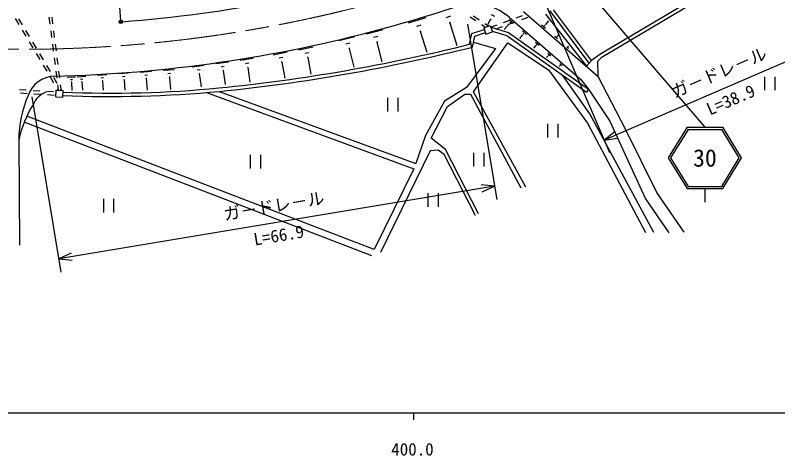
# Model space of a CAD drawing. Units: millimetres, scale not verified. Extents: x 40000 to 680000, y 20000 to 380000.
# Drawn here: x 409389 to 521602, y 198715 to 263461 of the extents above; entities that cross this region are included whole.
import ezdxf
from ezdxf.enums import TextEntityAlignment as Align

# ---------------------------------------------------------------- set-up
doc = ezdxf.new("R2010")
doc.units = ezdxf.units.MM
doc.header["$LTSCALE"] = 1000
doc.header["$PDMODE"] = 32
doc.header["$PDSIZE"] = 500
doc.linetypes.add('CHAIN', pattern=[18.5, 12, -1.5, 3.5, -1.5])
for name, color, linetype, lineweight in [('S-BGD', 7, 'Continuous', 25), ('S-BMK', 2, 'CHAIN', 13), ('S-STR-STRC', 7, 'Continuous', 25), ('S-TTL-BAND', 7, 'Continuous', 25)]:
    doc.layers.add(name, color=color, linetype=linetype, lineweight=lineweight)
doc.styles.add('@ＭＳ ゴシック', font='')
doc.styles.add('ＭＳ ゴシック', font='')
doc.styles.get('@ＭＳ ゴシック').set_extended_font_data('@MS Gothic')
doc.styles.get('ＭＳ ゴシック').set_extended_font_data('MS Gothic')

msp = doc.modelspace()

# ---------------------------------------------------------------- linework, layer by layer
at = {"layer": 'S-BGD'}
for p, q in [((524427, 274921), (495426, 257680)), ((524780, 274550), (495614, 257210)), ((484185, 263997), (495184, 254483)), ((493861, 256408), (488122, 264107)), ((494196, 256795), (488616, 264281)), ((409401, 262973), (409914, 262114)), ((409889, 262936), (410402, 262077)), ((414355, 263158), (414481, 262166)), ((414756, 263172), (414883, 262180)), ((469816, 263099), (467189, 262279)), ((473442, 263311), (472743, 263092)), ((476347, 263238), (477172, 262671)), ((476847, 263380), (477671, 262813)), ((479346, 262869), (478901, 262059)), ((479286, 262902), (479406, 262836)), ((479423, 263580), (479905, 263315)), ((481242, 262398), (482181, 262740)), ((482096, 262828), (482713, 262294)), ((482121, 263137), (492591, 254082)), ((483121, 263083), (484060, 263425)), ((483926, 262844), (484866, 263187)), ((487411, 263621), (493475, 255961)), ((487456, 262116), (487891, 262619)), ((469077, 262004), (468420, 261799)), ((473442, 262390), (473267, 262335)), ((473355, 262362), (474395, 259032)), ((477996, 262105), (478572, 261708)), ((478335, 261628), (479282, 261949)), ((478335, 261628), (478657, 260681)), ((478495, 262247), (479045, 261869)), ((479282, 261949), (479604, 261003)), ((479362, 261713), (480302, 262055)), ((479362, 261713), (481955, 260945)), ((480168, 261474), (481107, 261817)), ((482085, 262191), (481363, 261356)), ((482047, 262159), (482986, 262502)), ((482065, 262208), (482104, 262174)), ((482168, 262443), (482322, 262309)), ((487445, 261508), (486855, 262017)), ((487376, 261875), (487229, 262003)), ((487474, 262100), (487437, 262132)), ((410427, 261256), (410940, 260397)), ((410915, 261219), (411428, 260360)), ((414608, 261174), (414734, 260182)), ((415009, 261188), (415136, 260196)), ((463485, 261328), (461008, 260703)), ((462744, 260350), (462124, 260194)), ((469077, 261139), (468912, 261088)), ((468995, 261113), (469962, 258015)), ((476235, 259198), (476583, 260768)), ((476583, 260768), (478416, 261391)), ((476657, 258789), (477010, 260385)), ((477010, 260385), (478577, 260918)), ((478657, 260681), (479604, 261003)), ((479560, 261133), (481733, 260489)), ((481733, 260489), (493439, 252169)), ((481955, 260945), (493728, 252577)), ((484010, 260525), (483616, 260069)), ((483991, 260542), (484030, 260509)), ((484022, 261162), (484639, 260629)), ((484093, 260777), (484248, 260644)), ((489210, 259981), (488788, 260345)), ((489161, 260244), (489056, 260335)), ((489231, 260405), (489204, 260427)), ((489218, 260416), (489435, 260668)), ((411452, 259539), (411965, 258680)), ((411941, 259502), (412453, 258643)), ((459350, 260285), (457003, 259694)), ((458647, 259359), (458061, 259211)), ((462699, 259549), (462544, 259510)), ((462621, 259529), (463354, 256624)), ((476813, 259496), (480067, 258570)), ((476836, 252209), (481888, 259421)), ((481888, 259421), (487872, 255459)), ((485948, 259497), (486473, 259043)), ((414861, 259191), (414987, 258199)), ((415263, 259204), (415389, 258212)), ((453255, 258770), (451094, 258348)), ((458605, 258600), (458458, 258563)), ((458532, 258581), (459219, 255853)), ((480067, 258570), (475814, 252843)), ((485938, 258955), (485651, 258623)), ((485921, 258969), (485954, 258941)), ((486008, 259169), (486140, 259055)), ((490815, 258593), (490546, 258825)), ((490784, 258760), (490716, 258818)), ((490828, 258863), (490811, 258877)), ((490820, 258870), (490840, 258894)), ((412478, 257822), (412991, 256963)), ((412966, 257785), (413479, 256926)), ((415114, 257207), (415241, 256215)), ((415516, 257220), (415642, 256228)), ((444414, 257092), (442468, 256816)), ((449402, 258018), (447332, 257614)), ((448747, 257246), (448229, 257145)), ((452571, 257963), (452031, 257858)), ((452495, 257276), (452360, 257249)), ((452427, 257262), (452912, 254779)), ((487775, 257457), (487591, 257244)), ((487762, 257469), (487789, 257445)), ((487784, 257909), (488221, 257530)), ((487834, 257636), (487944, 257541)), ((495426, 257680), (494196, 256795)), ((495143, 256701), (495614, 257210)), ((413504, 256105), (414016, 255246)), ((413992, 256068), (414504, 255209)), ((437196, 256066), (435431, 255816)), ((440760, 256573), (438906, 256309)), ((440144, 255918), (439680, 255852)), ((443767, 256405), (443281, 256336)), ((448674, 256587), (448544, 256562)), ((448609, 256574), (449069, 254216)), ((489527, 256029), (489441, 255929)), ((489516, 256039), (489538, 256020)), ((489534, 256395), (489888, 256089)), ((489575, 256174), (489663, 256097)), ((493475, 255961), (494196, 256795)), ((495184, 254483), (495143, 256701)), ((415367, 255223), (415494, 254231)), ((415769, 255236), (415895, 254244)), ((426079, 254942), (424579, 254829)), ((429416, 255192), (427794, 255070)), ((432836, 255448), (431168, 255323)), ((432248, 254901), (431831, 254870)), ((436609, 255443), (436168, 255380)), ((436519, 254890), (436409, 254874)), ((436464, 254882), (436739, 252949)), ((440049, 255337), (439933, 255320)), ((439991, 255328), (440283, 253274)), ((443668, 255795), (443546, 255778)), ((443607, 255786), (443917, 253606)), ((487872, 255459), (493598, 247612)), ((414529, 254388), (415042, 253529)), ((415017, 254351), (415530, 253492)), ((418249, 254361), (417032, 254322)), ((417804, 253981), (417500, 253972)), ((417702, 253612), (417626, 253610)), ((417664, 253611), (417701, 252425)), ((419759, 254468), (418490, 254373)), ((419312, 254051), (418995, 254028)), ((419222, 253662), (419142, 253656)), ((419182, 253659), (419274, 252427)), ((422861, 254700), (421479, 254597)), ((422374, 254247), (422029, 254221)), ((422276, 253822), (422189, 253816)), ((422232, 253819), (422336, 252433)), ((425550, 254449), (425175, 254421)), ((425443, 253989), (425350, 253982)), ((425396, 253986), (425512, 252439)), ((428844, 254660), (428439, 254629)), ((428729, 254162), (428627, 254154)), ((428678, 254158), (428806, 252446)), ((432129, 254389), (432025, 254381)), ((432077, 254385), (432215, 252535)), ((493955, 248960), (489997, 254615)), ((492591, 254082), (493728, 252577)), ((499165, 246794), (495184, 254483)), ((519662, 254433), (519662, 252433)), ((521162, 254433), (521162, 252433)), ((410018, 252537), (411016, 252478)), ((415555, 252671), (415684, 252454)), ((415620, 253239), (415721, 252452)), ((416022, 253252), (416126, 252435)), ((416043, 252634), (416162, 252434)), ((475814, 252843), (472557, 250821)), ((493728, 252577), (493439, 252169)), ((493728, 252577), (496870, 247875)), ((410141, 252040), (411139, 251978)), ((412014, 252418), (413013, 252359)), ((412137, 251917), (413135, 251855)), ((414011, 252299), (415009, 252240)), ((414133, 251793), (415131, 251732)), ((415381, 251466), (415424, 252465)), ((415381, 251466), (416380, 251423)), ((415424, 252465), (416423, 252422)), ((416380, 251423), (416423, 252422)), ((437532, 252108), (468067, 240912)), ((439398, 252276), (468342, 241663)), ((472992, 250030), (475528, 251852)), ((475528, 251852), (476400, 251852)), ((476400, 251852), (483810, 238102)), ((484524, 238181), (476836, 252209)), ((464190, 251337), (464190, 249337)), ((465690, 251337), (465690, 249337)), ((472557, 250821), (469769, 245799)), ((470595, 245393), (472992, 250030)), ((462220, 229017), (411116, 248649)), ((503386, 231523), (493955, 248960)), ((461861, 228083), (410718, 247730)), ((487717, 247485), (487717, 245485)), ((489217, 247485), (489217, 245485)), ((493598, 247612), (502118, 231523)), ((496870, 247875), (502156, 236455)), ((469769, 245799), (468342, 241663)), ((503814, 237405), (499165, 246794)), ((409903, 245123), (410028, 229658)), ((472694, 243747), (470595, 245393)), ((470462, 243518), (463117, 228576)), ((471645, 243621), (470462, 243518)), ((472516, 242999), (471645, 243621)), ((477569, 234260), (472694, 243747)), ((443965, 242945), (443965, 240945)), ((445465, 242945), (445465, 240945)), ((477125, 234031), (472516, 242999)), ((476848, 243220), (476848, 241220)), ((478348, 243220), (478348, 241220)), ((468067, 240912), (462220, 229017)), ((470106, 237304), (470106, 235304)), ((471606, 237304), (471606, 235304)), ((507813, 231564), (503814, 237405)), ((422365, 236478), (422365, 234478)), ((423865, 236478), (423865, 234478)), ((502156, 236455), (505579, 231474))]:
    msp.add_line(p, q, dxfattribs=at)
for centre, radius, start, end in [((410360, 458457), 204000, 285.05811, 293.65005), ((410360, 458457), 196500, 274.29487, 281.06848), ((476589, 256740), 8457, 49.14148, 97.71563), ((410360, 458457), 204000, 271.34588, 285.05811), ((413770, 508700), 257202, 275.70761, 284.05554), ((413770, 508700), 257702, 275.70736, 284.12429), ((415281, 250289), 4226, 91.75598, 161.06866), ((423542, 418205), 166185, 267.54124, 275.45846), ((426140, 245109), 16237, 156.20612, 179.9524), ((414882, 249263), 3045, 108.85556, 158.04813), ((423542, 418205), 166685, 267.54124, 275.45883), ((427139, 241165), 17685, 148.51603, 167.06782)]:
    msp.add_arc(centre, radius, start, end, dxfattribs=at)
at = {"layer": 'S-BMK'}
msp.add_arc((410360, 458457), 200000, 265.0045, 284.84325, dxfattribs=at)
at = {"layer": 'S-STR-STRC'}
for p, q in [((424915, 262647), (424259, 271473)), ((490533, 270717), (510883, 246990)), ((486208, 268006), (496848, 243270)), ((475947, 262167), (480253, 236387)), ((531792, 260478), (496057, 245107)), ((411808, 251454), (416113, 225674)), ((508247, 246990), (505483, 242490)), ((508247, 246990), (513519, 246990)), ((516283, 242490), (513519, 246990)), ((497628, 246346), (496057, 245107)), ((508415, 246690), (505835, 242490)), ((508415, 246690), (513351, 246690)), ((515931, 242490), (513351, 246690)), ((496057, 245107), (498037, 245395)), ((505483, 242490), (508247, 237990)), ((505835, 242490), (508415, 238290)), ((513351, 238290), (515931, 242490)), ((513519, 237990), (516283, 242490)), ((479923, 238359), (415784, 227646)), ((479923, 238359), (477932, 238552)), ((478103, 237530), (479923, 238359)), ((508247, 237990), (513519, 237990)), ((508415, 238290), (513351, 238290)), ((510883, 237990), (510883, 235990)), ((417604, 228475), (415784, 227646)), ((415784, 227646), (417775, 227454))]:
    msp.add_line(p, q, dxfattribs=at)
for radius in [150, 120, 90, 60, 30]:
    msp.add_circle((424926, 262498), radius, dxfattribs=at)
msp.add_point((424926, 262498), dxfattribs=at)
at = {"layer": 'S-TTL-BAND'}
for p, q in [((40000, 205000), (579000, 205000)), ((468000, 205000), (468000, 204000))]:
    msp.add_line(p, q, dxfattribs=at)

# ---------------------------------------------------------------- texts
at = {"layer": 'S-STR-STRC', "style": 'ＭＳ ゴシック'}
for rotation, p in [(23.273, (513530, 253711)), (9.482, (447689, 233989))]:
    msp.add_text('ガ－ドレ－ル', height=1833, rotation=rotation, dxfattribs=at).set_placement(p, align=Align.BOTTOM_CENTER)
at = {"layer": 'S-STR-STRC', "style": '@ＭＳ ゴシック'}
for s, rotation, p in [('L=38.9', 23.274, (514320, 251874)), ('L=66.9', 9.482, (448018, 232017))]:
    msp.add_text(s, height=1833, rotation=rotation, dxfattribs=at).set_placement(p, align=Align.TOP_CENTER)
at = {"layer": 'S-STR-STRC', "style": 'ＭＳ ゴシック'}
msp.add_text('30', height=2566, dxfattribs=at).set_placement((510883, 242490), align=Align.MIDDLE_CENTER)
at = {"layer": 'S-TTL-BAND', "style": 'ＭＳ ゴシック'}
msp.add_text('400.0', height=1833, dxfattribs=at).set_placement((467844, 198195), align=Align.BOTTOM_CENTER)

doc.saveas('drawing.dxf')
